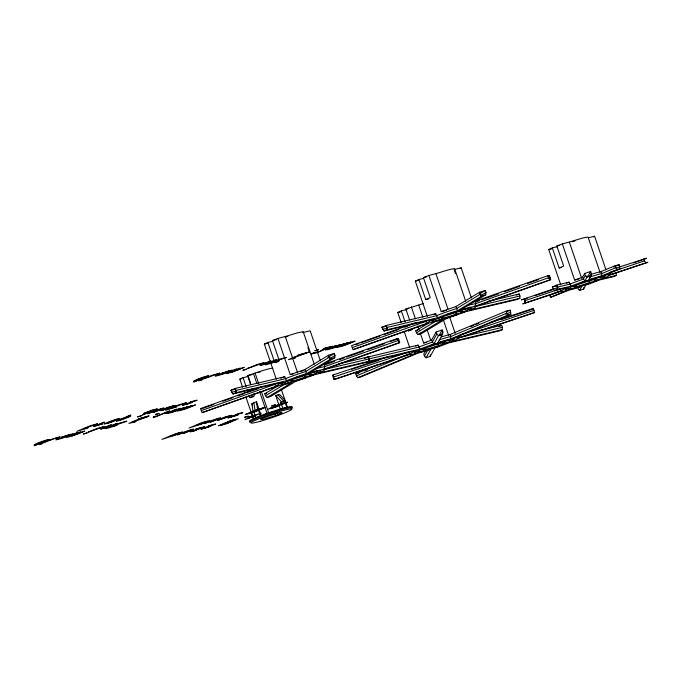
<?xml version="1.0" encoding="UTF-8"?>
<svg xmlns="http://www.w3.org/2000/svg" width="682" height="682" viewBox="0 0 682 682"><rect width="100%" height="100%" fill="white"/><g stroke="black" fill="none" stroke-linecap="round" stroke-linejoin="round"><path stroke-width="1.02" d="M232.971 393.983L235.989 392.721L235.375 388.39L230.848 390.283L232.971 393.983L283.593 381.997A21.406 1.714 -18.8 0 0 277.199 385.33L277.105 385.918L202.179 412.601L201.292 410.573L200.61 408.561L260.66 387.18M278.461 385.509L264.795 393.778L265.477 395.782L267.114 397.495L270.933 396.319L295.238 381.622L315.237 374.503L365.859 362.517L368.877 361.255L368.953 358.937L368.263 356.925L338.442 363.992M389.311 356.26L333.004 374.981L332.628 375.646L334.061 379.55L410.615 353.736A21.406 1.714 -18.8 0 1 417.009 350.403L366.387 362.389L369.405 361.128L368.792 356.805L366.984 357.556M383.957 331.017L386.984 329.756L386.37 325.425L381.835 327.317L383.957 331.017L434.579 319.031A21.406 1.714 -18.8 0 0 428.185 322.364L428.091 322.953L353.165 349.636L352.287 347.607L351.605 345.603L415.662 322.791M420.223 332.961L423.641 342.995L431.544 340.173L436.148 331.972L442.175 329.96L442.865 331.972L442.541 334.308L437.827 342.731A21.406 1.714 -18.8 0 1 450.913 338.877L450.299 334.427L506.172 311.128L510.17 310.182L510.869 314.359L453.581 338.246A21.406 1.714 -18.8 0 1 458.313 337.88L534.62 312.509L533.315 308.383L490.077 322.757M425.304 351.332L423.769 354.069L424.451 356.072L426.139 357.743L430.163 356.405L434.877 347.99A21.406 1.714 -18.8 0 0 448.654 342.91L499.275 330.923L502.293 329.67L502.37 327.343L501.679 325.34L479.054 330.693M428.543 323.098L415.781 330.813L416.463 332.816L418.1 334.53L421.928 333.353L446.233 318.665L466.224 311.538L516.845 299.551L519.872 298.29L519.94 295.971L519.258 293.959L488.406 301.265M554.466 290.643L557.492 289.381L556.879 285.059L552.343 286.943L554.466 290.643L567.995 287.437A21.406 1.714 -18.8 0 0 561.601 290.771L522.762 303.865L561.354 291.214A21.406 1.714 -18.8 0 0 566.086 290.847L550.775 297.233L549.428 295.383L558.686 291.521M560.698 284.701L548.737 249.561L552.318 247.898L559.155 267.975L563.682 266.091L556.844 246.014L562.326 243.9L574.636 280.038L582.539 277.216L584.627 273.482L590.663 271.479L591.345 273.482L591.081 275.716L588.813 279.765A21.406 1.714 -18.8 0 1 601.908 275.912L601.294 271.462L615.181 265.673L619.179 264.727L619.887 268.896L604.576 275.281A21.406 1.714 -18.8 0 1 609.307 274.914L647.9 262.263L609.06 275.358A21.406 1.714 -18.8 0 1 602.666 278.691L616.196 275.485L616.264 273.167L609.103 274.855M251.692 412.295L251.564 414.281L252.459 414.366L253.482 417.375M524.646 303.422L524.91 301.188L524.228 299.185L521.398 299.85L553.434 288.929M323.004 364.631L397.299 338.519L398.501 338.639L399.183 340.65L399.669 342.637L323.941 369.235L310.429 372.44L334.734 357.743L335.007 355.441L334.325 353.429L328.596 355.194L304.888 369.525L290.225 374.589L277.924 338.451L272.442 340.565L279.27 360.642L274.744 362.534L267.907 342.458L264.335 344.12L276.295 379.252M473.999 301.674L548.294 275.554L549.496 275.681L550.178 277.685L550.664 279.671L474.936 306.278L461.424 309.475L485.729 294.777L485.993 292.476L485.311 290.464L479.582 292.228L455.883 306.568L441.22 311.623L428.918 275.485L423.428 277.6L430.265 297.676L425.738 299.568L418.901 279.492L415.329 281.155L427.29 316.286M430.163 356.405L430.376 354.845M524.893 302.978L525.285 300.523L524.594 298.52M578.788 287.139L577.952 288.631L579.581 290.413L583.596 289.074L583.852 287.437M323.941 369.235L324.922 366.549L324.24 364.538M474.936 306.278L475.908 303.584L475.226 301.572M458.313 337.88L459.591 335.126M609.307 274.914L610.578 272.161L644.388 260.925L646.016 262.706M424.451 356.072L427.52 350.599M436.148 331.972L436.83 333.975L432.235 342.185A21.509 1.722 -18.8 0 0 418.842 347.121L369.474 358.809M426.139 357.743L430.853 349.329A21.406 1.714 -18.8 0 1 417.768 353.182L360.48 377.069L357.811 377.7L356.456 375.85L355.774 373.847L378.314 364.444M369.405 361.128L420.027 349.141A21.406 1.714 -18.8 0 1 433.803 344.069L438.517 335.646L442.541 334.308M439.114 335.433L442.175 329.96M440.819 335.621L442.865 331.972M533.315 308.383L532.94 309.048L501.773 319.415M534.62 312.509L458.065 338.323A21.406 1.714 -18.8 0 1 451.672 341.656L502.293 329.67M584.627 273.482L585.309 275.494L583.221 279.219A21.509 1.722 -18.8 0 0 569.828 284.155L557.561 287.062M579.581 290.413L581.848 286.363A21.406 1.714 -18.8 0 1 568.754 290.217L550.775 297.233M557.492 289.381L571.022 286.184A21.406 1.714 -18.8 0 1 584.789 281.103L587.066 277.054L591.081 275.716M588.575 275.204L590.663 271.479M589.674 276.466L591.345 273.482M583.596 289.074L585.864 285.025A21.406 1.714 -18.8 0 0 599.64 279.944L613.169 276.747L616.196 275.485M282.902 408.552L280.848 402.525L281.47 401.809L285.468 400.863L279.705 394.554L275.698 395.5L280.481 409.558L285.195 407.947M280.848 402.525L283.763 401.212L278 394.904M283.149 401.928L285.468 400.863M314.283 364.239L303.345 332.117L302.782 332.569L310.174 330.813L320.429 360.931M274.684 383.838L274.36 384.554L277.105 385.918M317.011 372.27L316.448 372.722L319.551 371.988L320.821 370.735A15.132 1.211 -18.8 0 0 317.727 370.974L313.72 371.92A15.132 1.211 -18.8 0 0 305.161 374.444L295.886 377.589L301.921 375.842A17.024 1.364 -18.8 0 1 317.011 372.27L316.329 370.266M425.67 320.872L425.346 321.589L428.091 322.953M601.822 277.583L601.192 278.086L603.954 277.429L605.232 276.176A15.132 1.211 -18.8 0 0 602.129 276.423L598.131 277.369A15.132 1.211 -18.8 0 0 589.563 279.884L580.297 283.03L586.35 281.248A17.451 1.398 -18.8 0 1 601.822 277.583L601.14 275.571M327.94 357.291L334.325 353.429M265.477 395.782L284.616 384.205M334.734 357.743L330.915 358.92L329.278 357.206L305.579 371.537L298.818 373.77A21.509 1.722 -18.8 0 0 285.426 378.715L236.057 390.402M329.534 358.749L335.007 355.441M267.114 397.495L291.419 382.798L277.906 386.003L202.179 412.601M235.989 392.721L286.611 380.735A21.406 1.714 -18.8 0 1 300.387 375.654L306.61 373.617L330.915 358.92M479.847 293.772L485.311 290.464M416.463 332.816L434.698 321.793M485.729 294.777L481.901 295.954L480.264 294.24L456.565 308.571L449.805 310.813A21.509 1.722 -18.8 0 0 436.412 315.749L387.052 327.437M480.529 295.783L485.993 292.476M418.1 334.53L442.405 319.841L428.893 323.038L353.165 349.636M386.984 329.756L437.605 317.769A21.406 1.714 -18.8 0 1 451.382 312.688L457.605 310.651L481.901 295.954M242.579 387.171L239.842 379.141L241.922 378.058L248.299 376.319L250.686 383.344M460.077 268.418L461.168 267.847L471.415 297.966M401.169 322.569L397.751 312.527L401.323 310.864L407.111 309.492M593.493 236.825L594.585 236.262L605.855 269.39M254.207 418.927L255.588 418.211M470.537 309.023L471.816 307.77A15.132 1.211 -18.8 0 0 468.713 308.008L464.715 308.955A15.132 1.211 -18.8 0 0 456.147 311.478L446.881 314.624L452.933 312.833A17.451 1.398 -18.8 0 1 468.406 309.176L467.775 309.679L470.537 309.023L469.855 307.011M443.078 343.549L444.596 342.62L440.018 343.344L418.995 350.071L425.602 348.502L424.085 349.44L428.663 348.715L449.685 341.989L443.078 343.549L442.396 341.546M452.967 340.395L454.238 339.142A15.132 1.211 -18.8 0 0 451.143 339.38L447.136 340.327A15.132 1.211 -18.8 0 0 438.577 342.85L429.302 345.996L435.338 344.257A17.024 1.364 -18.8 0 1 450.427 340.676L449.864 341.128L452.967 340.395L452.285 338.383M37.484 443.573L36.478 444.101L46.743 440.359L37.553 443.547M197.038 379.823L196.032 380.351L206.296 376.6L197.098 379.789M108.097 422.559C103.008 425.184 125.3 417.239 118.327 418.671C114.849 419.37 92.616 427.904 112.01 421.911M119.18 419.933L118.174 420.462L128.438 416.719L119.239 419.907M198.078 424.519L197.072 425.048L203.833 423.147L209.681 420.513L202.426 422.473L188.965 428.04L201.991 423.863M203.185 427.461L204.847 426.591L197.61 428.552L195.623 429.319L202.486 427.375L190.235 431.859L196.74 430.01L194.225 430.913M230.252 416.114L231.914 415.253L224.668 417.214L222.69 417.981L229.544 416.037L217.302 420.521L230.218 416.131M331.844 348.093L331.256 348.391L343.984 343.694C339.5 347.121 309.355 354.879 336.567 345.45L327.548 349.269L340.275 344.572L331.853 348.084M280.882 378.297L282.212 377.709M249.177 395.637L249.859 397.64L254.395 395.756L253.704 393.744M257.898 417.026L260.422 416.02L258.376 410.001L253.849 411.885L253.039 411.647L251.914 403.667L256.441 401.775L261.223 415.832M253.039 411.647L257.574 409.754L258.376 410.001M146.911 417.077L149.094 415.824L140.441 418.271L138.139 419.174L146.869 416.676L135.343 420.47L128.907 423.394L135.104 421.919L136.042 421.391L131.933 422.363L146.877 417.094M108.157 422.533L117.355 419.336L112.342 421.544M108.233 426.813L117.091 423.394C113.297 425.662 91.405 432.414 111.371 424.75L100.638 429.14L107.901 427.179M198.147 424.485L207.337 421.297L202.324 423.496M175.265 434.835L180.278 432.635L170.006 436.386L176.774 434.485L182.614 431.859L175.359 433.812L161.907 439.378L174.933 435.21M364.64 358.434L368.263 356.925M516.538 295.093L519.258 293.959M364.674 370.855L367.615 369.627M470.964 326.533L473.905 325.305M475.866 324.487L478.807 323.259M506.249 311.819L510.17 310.182M613.63 267.037L619.179 264.727M356.456 375.85L408.407 354.188M510.869 314.359L508.201 314.99L506.854 313.14L450.99 336.431A21.509 1.722 -18.8 0 0 439.199 339.875M619.887 268.896L617.219 269.526L615.863 267.676L601.976 273.473A21.509 1.722 -18.8 0 0 589.257 277.216M505.95 314.232L510.852 312.185M616.161 268.273L619.87 266.73M357.811 377.7L415.099 353.813A21.406 1.714 -18.8 0 1 410.368 354.18L334.061 379.55M450.913 338.877L508.201 314.99M601.908 275.912L617.219 269.526M643.331 259.586L646.536 258.248L619.836 266.85M498.968 326.473L501.679 325.34M409.618 320.02L405.858 308.972L421.664 304.104A17.024 1.364 -18.8 0 1 423.343 303.55M250.635 384.716L247.557 375.68L258.026 372.065A17.024 1.364 -18.8 0 1 272.834 368.22M433.206 314.743L435.73 313.737L437.605 317.769M283.056 377.376L284.744 376.703L286.611 380.735M412.687 329.048L408.16 330.94L411.161 330.233M566.623 283.158L569.146 282.152L571.022 286.184M415.628 346.124L418.16 345.109L420.027 349.141M277.668 414.929L282.195 413.036L280.123 413.522L281.461 412.414L277.062 413.318L260.584 418.97L262.647 418.484L261.129 419.413L263.687 419.217L277.668 414.929L276.986 412.917M190.713 402.116L182.324 405.5L192.46 402.389L189.613 402.542M236.373 414.571L227.976 417.955L238.112 414.844L235.264 414.997M209.306 425.909L200.917 429.293L211.045 426.182L208.206 426.344M53.673 438.85L43.725 442.695C42.489 441.919 69.837 433.488 56.691 438.321L57.782 437.75L54.884 438.432M102.769 423.812L93.664 426.489L104.397 422.107L96.017 425.713L102.811 423.795M203.151 427.469L192.588 431.075L193.679 430.871M445.508 310.608L446.539 310.225M456.267 314.035L453.999 314.871A11.065 0.887 -18.8 0 1 441.979 317.718L443.036 317.164L436.574 318.699L449.83 314.445A11.065 0.887 -18.8 0 1 461.85 311.597L460.793 312.143L467.255 310.617L462.728 312.501L456.267 314.035L455.585 312.024M305.135 377.027C304.956 377.291 285.954 383.676 292.186 380.096L285.579 381.656L306.602 374.938L311.18 374.205L309.662 375.143L316.269 373.574L311.734 375.467L305.135 377.027L304.445 375.023M589.683 282.442L587.415 283.277A11.065 0.887 -18.8 0 1 575.395 286.125L576.452 285.579L569.99 287.105L583.246 282.851A11.065 0.887 -18.8 0 1 595.267 280.004L594.21 280.558L600.672 279.023L596.145 280.916L589.683 282.442L589.001 280.438M263.516 414.946L266.202 413.957M355.808 344.657L358.809 343.583M360.812 342.875L379.831 336.098M383.83 334.674L398.842 329.329M404.852 327.19L407.853 326.124M479.429 300.626L476.479 301.751M481.432 299.918L498.448 293.857M504.458 291.717L519.471 286.372M527.476 283.524L538.482 279.603M547.493 276.389L549.496 275.681M352.287 347.607L425.346 321.589M549.863 279.594L548.976 277.565L475.908 303.584L468.56 305.059M548.175 278.401L550.178 277.685M550.664 279.671L475.738 306.354L475.644 306.951A21.406 1.714 -18.8 0 1 469.25 310.276L519.872 298.29M202.81 408.33L213.824 404.409M222.835 401.204L232.843 397.64M237.847 395.858L244.847 393.361M246.85 392.644L257.864 388.731M325.442 364.665L334.444 361.451M339.448 359.67L344.453 357.888M346.456 357.18L363.472 351.119M367.479 349.695L384.495 343.634M390.496 341.494L398.501 338.639M201.292 410.573L274.36 384.554M398.868 342.552L397.981 340.523L324.922 366.549L315.664 368.519M399.669 342.637L324.743 369.32L324.649 369.908A21.406 1.714 -18.8 0 1 318.255 373.242L368.877 361.255M190.022 402.15C200.9 398.467 197.627 400.863 191.957 401.681M235.674 414.605C246.552 410.922 243.278 413.318 237.609 414.136M208.607 425.943C219.493 422.26 216.22 424.656 210.55 425.474M428.918 275.485L439.268 272.681A17.451 1.398 -18.8 0 1 454.732 269.023L465.67 301.146M277.924 338.451L288.247 335.689A17.024 1.364 -18.8 0 1 303.345 332.117M285.212 337.258L287.889 336.337M562.326 243.9L572.684 241.096A17.451 1.398 -18.8 0 1 588.148 237.43L600.109 272.561M524.228 299.185L527.203 298.187M535.165 295.545L552.062 289.927M633.39 262.885L642.333 259.91M525.285 300.523L558.089 289.611M351.733 369.294L378.885 360.267M334.308 379.107L333.686 376.984L408.1 352.244L410.615 353.736M460.597 334.794L533.997 310.387M279.253 405.449L286.329 402.84A6.01 0.486 -18.8 0 0 287.565 402.116L278.929 404.443L267.77 409.302L275.571 407.214A5.788 0.46 -18.8 0 0 279.279 405.526L279.27 405.526M257.668 372.713L260.695 371.75M586.205 276.508L588.199 275.869M300.796 371.383L303.788 370.428M271.7 412.218L274.173 411.425M415.781 330.813L417.691 330.224M264.795 393.778L266.705 393.19M275.826 410.896L279.611 409.78M454.101 269.526L461.168 267.847M588.532 237.694L594.585 236.262M423.428 277.6L426.284 276.926M556.844 246.014L559.7 245.332M418.901 279.492L423.658 278.367M552.318 247.898L557.075 246.773M415.329 281.155L418.347 280.438M548.737 249.561L551.764 248.845M425.738 299.568L428.739 298.852M559.155 267.975L561.15 267.506M272.442 340.565L276.295 339.653M405.858 308.972L408.748 308.29M267.907 342.458L272.732 341.315M264.335 344.12L268.035 343.242M397.751 312.527L400.522 311.87M441.22 311.623L444.655 310.813M574.636 280.038L578.924 279.015M386.37 325.425L435.73 313.737M556.879 285.059L569.146 282.152M381.835 327.317L386.984 326.098M552.343 286.943L557.458 285.732M474.689 306.687L519.94 295.971M382.525 329.321L387.666 328.11M553.034 288.955L558.14 287.744M274.744 362.534L278.75 361.579M247.557 375.68L251.948 374.64M239.842 379.141L241.513 378.74M290.225 374.589L293.661 373.779M423.641 342.995L426.216 342.39M235.375 388.39L284.744 376.703M368.792 356.805L418.16 345.109M230.848 390.283L235.989 389.064M324.726 369.405L368.953 358.937M457.119 338.059L502.37 327.343M231.53 392.286L236.671 391.067M249.859 397.64L253.065 396.89M355.774 373.847L358.775 373.131M200.61 408.561L201.812 408.688M255.844 411.007L255.042 410.76L253.909 402.781M561.601 290.771L559.087 289.287A21.509 1.722 -18.8 0 1 559.811 288.708M585.309 275.494L587.066 277.054M436.83 333.975L438.517 335.646M275.698 395.5L281.47 401.809M584.789 281.103L582.539 277.216M433.803 344.069L431.544 340.173M457.605 310.651L455.883 306.568M306.61 373.617L304.888 369.525M643.706 258.921L644.388 260.925M615.181 265.673L615.863 267.676M603.272 275.426L603.954 277.429M569.393 242.221L581.695 278.367M548.294 275.554L548.976 277.565M506.172 311.128L506.854 313.14M479.582 292.228L480.264 294.24M454.451 270.524L455.474 273.542M435.977 273.814L447.938 308.946M449.745 317.292L455.209 333.353M443.59 320.6L448.722 335.663M437.861 343.43L438.552 345.442M418.731 305.11L422.831 317.156M427.273 330.207L430.692 340.241M411.34 306.857L415.44 318.903M417.836 325.936L419.2 329.952M401.323 310.864L405.082 321.904M404.247 331.597L409.712 347.658M397.299 338.519L397.981 340.523M328.596 355.194L329.278 357.206M333.004 374.981L333.686 376.984M307.906 347.624L309.619 352.645M285.315 336.703L297.616 372.841M281.402 389.627L287.557 407.7M284.854 401.579L286.9 407.597M274.914 413.411L275.596 415.415M255.102 373.08L258.862 384.119M261.59 392.15L268.768 413.232L267.097 413.624L259.586 391.536M253.431 373.472L256.85 383.506M251.999 388.731L252.681 390.735M243.022 377.564L246.1 386.6M247.131 389.61L247.813 391.621M251.914 403.667L252.596 405.671M253.849 411.885L255.895 417.913M243.943 391.187L244.625 393.19M245.989 397.205L253.508 419.294M256.441 401.775L257.574 409.754M441.297 336.976A21.509 1.722 -18.8 0 1 450.299 334.427M249.774 421.45A22.557 1.807 -18.8 0 1 269.228 412.593A22.557 1.807 -18.8 0 1 292.024 406.907M250.115 422.456A22.557 1.807 -18.8 0 1 272.365 412.644A22.557 1.807 -18.8 0 1 291.299 408.765M592.291 274.011A21.509 1.722 -18.8 0 1 601.294 271.462M572.309 241.76A11.065 0.887 -18.8 0 1 574.994 240.899M323.882 349.789L317.147 352.628L311.009 354.077L314.018 352.594L314.794 352.551L313.277 353.327L320.455 351.196L324.496 348.212L332.765 346.251L325.101 348.383L323.609 349.423L323.882 349.789M153.484 416.847L153.22 417.537L153.996 417.486L169.716 410.931L155.581 416.549L155.777 416.063L153.484 416.847M61.653 437.29L63.98 437.273C43.358 443.147 67.365 437.588 72.761 433.888C51.031 440.87 67.518 435.304 70.758 434.306L61.653 437.29M221.198 373.54L223.525 373.523C202.904 379.388 226.91 373.83 232.306 370.138C210.585 377.12 227.063 371.545 230.303 370.556L221.198 373.54M218.726 425.67L225.989 423.948L238.316 418.705L230.866 420.606L218.726 425.67M245.793 414.332L253.056 412.61L265.383 407.367L257.932 409.268L245.793 414.332M308.69 352.168L291.478 358.604L295.587 357.632L294.65 358.169L288.452 359.636L294.897 356.72L306.423 352.918L297.684 355.416L299.995 354.512L308.69 352.168M281.819 383.506L281.027 384.503A15.132 1.211 -18.8 0 0 284.121 384.264L305.962 377.649L299.927 379.397A17.024 1.364 -18.8 0 1 284.837 382.969L285.4 382.517L281.819 383.506M432.814 320.54L432.013 321.546A15.132 1.211 -18.8 0 0 435.116 321.299L456.949 314.683L450.896 316.474A17.451 1.398 -18.8 0 1 435.423 320.139L436.054 319.636L432.814 320.54M415.236 351.912L414.443 352.918A15.132 1.211 -18.8 0 0 417.537 352.671L421.544 351.724A15.132 1.211 -18.8 0 0 430.103 349.21L439.378 346.064L433.343 347.803A17.024 1.364 -18.8 0 1 418.254 351.375L418.816 350.932L415.236 351.912M566.231 288.946L565.429 289.952A15.132 1.211 -18.8 0 0 568.532 289.714L572.53 288.767A15.132 1.211 -18.8 0 0 581.098 286.244L590.365 283.098L584.312 284.88A17.451 1.398 -18.8 0 1 568.839 288.546L569.47 288.043L566.231 288.946M163.075 409.788L167.073 408.842L160.568 410.692L172.81 406.199L165.948 408.151L167.934 407.384L175.18 405.423L163.075 409.788M262.834 364.393L276.645 359.636C271.692 362.619 245.827 370.369 270.916 360.991L262.834 364.393M236.049 419.456L226.722 423.471L232.477 420.265L236.049 419.456M263.107 408.117L253.789 412.133L259.535 408.927L263.107 408.117M49.087 439.575L34.1 445.738L38.345 443.973C25.439 447.742 46.896 439.063 49.087 439.575M116.358 420.879C115.284 422.942 140.381 412.644 126.579 416.847L130.825 415.074L116.358 420.879M208.641 375.816L193.645 381.988L197.891 380.215C184.993 383.992 206.441 375.305 208.641 375.816M154.976 409.643L142.223 415.074L157.32 408.868L152.171 410.087L143.74 413.411L154.976 409.643M161.694 408.842L153.305 412.448C178.394 403.071 152.529 410.828 147.576 413.803L161.694 408.842M184.967 404.511L189.775 403.233L184.967 404.511M191.369 430.01L182.972 433.616C208.07 424.238 182.205 431.996 177.252 434.971L191.369 430.01M203.56 428.305L208.368 427.026L203.56 428.305M218.428 418.671L210.039 422.277C235.128 412.9 209.263 420.658 204.31 423.633L218.428 418.671M230.618 416.966L235.426 415.688L230.618 416.966M221.198 424.826C221.94 425.909 228.223 422.209 229.766 421.22L221.198 424.826M248.257 413.488C249.007 414.571 255.281 410.862 256.824 409.882L248.257 413.488M276.935 406.302L270.115 408.527L276.935 406.302M66.299 437.153C70.519 437.222 79.854 433.232 84.696 431.067L71.96 435.764L80.979 431.945L80.203 431.987L68.251 436.642L77.271 432.823L76.495 432.865L66.299 437.153M166.05 413.539C170.27 413.607 179.596 409.618 184.438 407.444L171.711 412.15L180.73 408.33L179.946 408.373L168.07 413.062L177.013 409.209L176.237 409.251L166.05 413.539M225.853 373.395C230.073 373.472 239.399 369.482 244.241 367.308L231.573 372.048L240.533 368.186L239.749 368.237L227.797 372.892L236.825 369.064L236.04 369.115L225.853 373.395M177.132 410.914C181.352 410.982 190.679 406.992 195.521 404.827L182.793 409.524L191.812 405.705L191.028 405.747L179.076 410.402L188.096 406.583L187.32 406.625L177.132 410.914M336.678 347.155C340.898 347.232 350.233 343.242 355.066 341.068L342.407 345.808L351.358 341.946L350.582 341.997L338.698 346.686L347.65 342.824L346.874 342.875L336.678 347.155M277.207 405.406L276.824 405.671L285.298 402.866L277.207 405.406M97.543 423.803L83.826 428.68L88.046 427.682L86.972 428.253L76.819 431.331L90.28 425.764L97.543 423.803M104.516 426.455L88.055 432.192L97.245 428.407L104.516 426.455M126.681 421.203L112.965 426.08L117.185 425.082L116.111 425.653L105.957 428.722L119.418 423.164L126.681 421.203M219.732 373.19L203.27 378.936L212.469 375.151L219.732 373.19M186.203 402.815L172.486 407.691L176.706 406.694L175.641 407.256L165.479 410.334L178.94 404.767L186.203 402.815M264.062 362.696L247.6 368.442L256.799 364.657L264.062 362.696M286.227 357.445L272.51 362.33L276.73 361.332L275.664 361.895L265.503 364.972L278.964 359.405L286.227 357.445M39.172 444.519L42.796 443.377L39.172 444.519M83.502 434.025L87.126 432.882L83.502 434.025M198.718 380.761L202.341 379.618L198.718 380.761M155.402 414.545L159.017 413.403L155.402 414.545M243.048 370.266L246.671 369.124L243.048 370.266M314.948 350.795L318.571 349.653L314.948 350.795M244.591 417.324L248.214 416.182L244.591 417.324M271.658 405.986L275.281 404.844L271.658 405.986M137.67 416.898L141.285 415.756L137.67 416.898M248.998 416.958L244.881 419.728L261.377 413.13L248.998 416.958M250.72 416.557L247.822 418.501L254.829 415.585L250.72 416.557M260.149 421.314A21.483 1.722 -18.8 0 0 291.691 409.251A21.483 1.722 -18.8 0 0 262.323 417.435A21.483 1.722 -18.8 0 0 260.149 421.314"/></g></svg>
